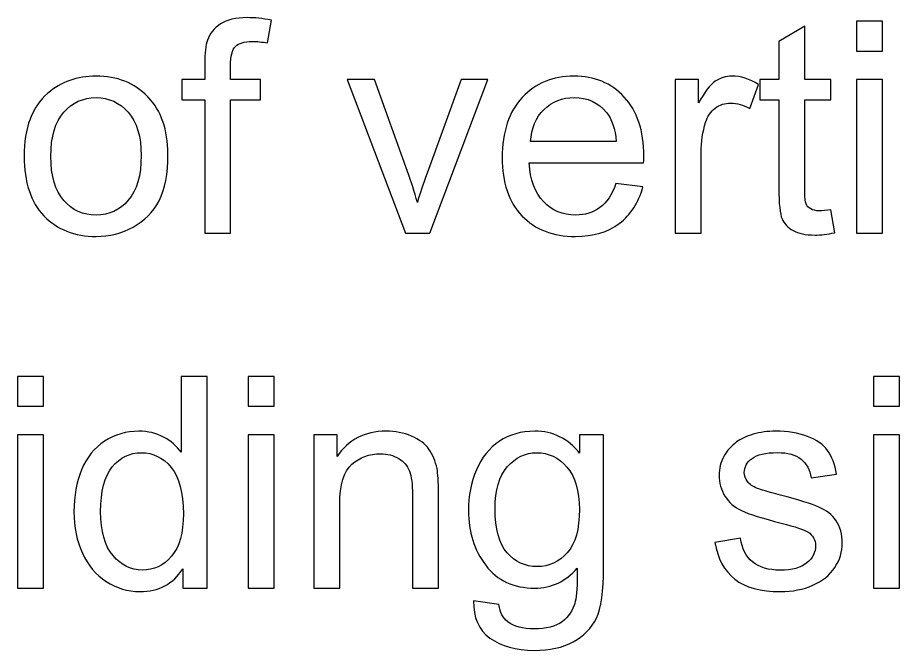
# Model space of a CAD drawing. Header units: centimetres. Extents: x -233 to -82, y 123 to 153.
# Drawn here: x -168.377 to -167.326, y 144.828 to 145.583 of the extents above; entities that cross this region are included whole.
import ezdxf

# ---------------------------------------------------------------- set-up
doc = ezdxf.new("R2010")
doc.units = ezdxf.units.CM
doc.header["$MEASUREMENT"] = 0
doc.layers.add('layer 1', color=7, linetype='Continuous')

msp = doc.modelspace()

# ---------------------------------------------------------------- linework, layer by layer
at = {"layer": 'layer 1'}
for points, knots in [([(-168.1537, 145.32595), (-168.1537, 145.32595), (-168.1537, 145.48475), (-168.1537, 145.48475), (-168.1537, 145.48475), (-168.1537, 145.48475), (-168.1811, 145.48475), (-168.1811, 145.48475), (-168.1811, 145.48475), (-168.1811, 145.48475), (-168.1811, 145.50885), (-168.1811, 145.50885), (-168.1811, 145.50885), (-168.1811, 145.50885), (-168.1537, 145.50885), (-168.1537, 145.50885), (-168.1537, 145.50885), (-168.1537, 145.50885), (-168.1537, 145.52835), (-168.1537, 145.52835), (-168.1537, 145.52835), (-168.1537, 145.54065), (-168.1526, 145.54975), (-168.1505, 145.55575), (-168.1505, 145.55575), (-168.1475, 145.56375), (-168.1422, 145.57025), (-168.1347, 145.57525), (-168.1347, 145.57525), (-168.1272, 145.58025), (-168.1166, 145.58275), (-168.1031, 145.58275), (-168.1031, 145.58275), (-168.0944, 145.58275), (-168.0847, 145.58175), (-168.0742, 145.57965), (-168.0742, 145.57965), (-168.0742, 145.57965), (-168.0788, 145.55265), (-168.0788, 145.55265), (-168.0788, 145.55265), (-168.0853, 145.55375), (-168.0914, 145.55435), (-168.0971, 145.55435), (-168.0971, 145.55435), (-168.1065, 145.55435), (-168.1131, 145.55235), (-168.117, 145.54835), (-168.117, 145.54835), (-168.1209, 145.54435), (-168.1229, 145.53685), (-168.1229, 145.52575), (-168.1229, 145.52575), (-168.1229, 145.52575), (-168.1229, 145.50885), (-168.1229, 145.50885), (-168.1229, 145.50885), (-168.1229, 145.50885), (-168.0872, 145.50885), (-168.0872, 145.50885), (-168.0872, 145.50885), (-168.0872, 145.50885), (-168.0872, 145.48475), (-168.0872, 145.48475), (-168.0872, 145.48475), (-168.0872, 145.48475), (-168.1229, 145.48475), (-168.1229, 145.48475), (-168.1229, 145.48475), (-168.1229, 145.48475), (-168.1229, 145.32595), (-168.1229, 145.32595), (-168.1229, 145.32595), (-168.1229, 145.32595), (-168.1537, 145.32595), (-168.1537, 145.32595)], [0, 0, 0, 0, 0.05, 0.05, 0.05, 0.05, 0.1, 0.1, 0.1, 0.1, 0.15, 0.15, 0.15, 0.15, 0.2, 0.2, 0.2, 0.2, 0.25, 0.25, 0.25, 0.25, 0.3, 0.3, 0.3, 0.3, 0.35, 0.35, 0.35, 0.35, 0.4, 0.4, 0.4, 0.4, 0.45, 0.45, 0.45, 0.45, 0.5, 0.5, 0.5, 0.5, 0.55, 0.55, 0.55, 0.55, 0.6, 0.6, 0.6, 0.6, 0.65, 0.65, 0.65, 0.65, 0.7, 0.7, 0.7, 0.7, 0.75, 0.75, 0.75, 0.75, 0.8, 0.8, 0.8, 0.8, 0.85, 0.85, 0.85, 0.85, 0.9, 0.9, 0.9, 0.9, 1, 1, 1, 1]), ([(-167.3769, 145.54285), (-167.3769, 145.54285), (-167.3769, 145.57845), (-167.3769, 145.57845), (-167.3769, 145.57845), (-167.3769, 145.57845), (-167.3459, 145.57845), (-167.3459, 145.57845), (-167.3459, 145.57845), (-167.3459, 145.57845), (-167.3459, 145.54285), (-167.3459, 145.54285), (-167.3459, 145.54285), (-167.3459, 145.54285), (-167.3769, 145.54285), (-167.3769, 145.54285)], [0, 0, 0, 0, 0.2, 0.2, 0.2, 0.2, 0.4, 0.4, 0.4, 0.4, 0.6, 0.6, 0.6, 0.6, 1, 1, 1, 1]), ([(-167.4073, 145.35365), (-167.4073, 145.35365), (-167.4029, 145.32625), (-167.4029, 145.32625), (-167.4029, 145.32625), (-167.4116, 145.32445), (-167.4194, 145.32355), (-167.4263, 145.32355), (-167.4263, 145.32355), (-167.4376, 145.32355), (-167.4463, 145.32535), (-167.4525, 145.32895), (-167.4525, 145.32895), (-167.4587, 145.33245), (-167.4631, 145.33715), (-167.4656, 145.34295), (-167.4656, 145.34295), (-167.4681, 145.34875), (-167.4694, 145.36095), (-167.4694, 145.37955), (-167.4694, 145.37955), (-167.4694, 145.37955), (-167.4694, 145.48475), (-167.4694, 145.48475), (-167.4694, 145.48475), (-167.4694, 145.48475), (-167.4921, 145.48475), (-167.4921, 145.48475), (-167.4921, 145.48475), (-167.4921, 145.48475), (-167.4921, 145.50885), (-167.4921, 145.50885), (-167.4921, 145.50885), (-167.4921, 145.50885), (-167.4694, 145.50885), (-167.4694, 145.50885), (-167.4694, 145.50885), (-167.4694, 145.50885), (-167.4694, 145.55415), (-167.4694, 145.55415), (-167.4694, 145.55415), (-167.4694, 145.55415), (-167.4385, 145.57275), (-167.4385, 145.57275), (-167.4385, 145.57275), (-167.4385, 145.57275), (-167.4385, 145.50885), (-167.4385, 145.50885), (-167.4385, 145.50885), (-167.4385, 145.50885), (-167.4073, 145.50885), (-167.4073, 145.50885), (-167.4073, 145.50885), (-167.4073, 145.50885), (-167.4073, 145.48475), (-167.4073, 145.48475), (-167.4073, 145.48475), (-167.4073, 145.48475), (-167.4385, 145.48475), (-167.4385, 145.48475), (-167.4385, 145.48475), (-167.4385, 145.48475), (-167.4385, 145.37775), (-167.4385, 145.37775), (-167.4385, 145.37775), (-167.4385, 145.36895), (-167.438, 145.36325), (-167.4369, 145.36075), (-167.4369, 145.36075), (-167.4358, 145.35825), (-167.434, 145.35625), (-167.4315, 145.35475), (-167.4315, 145.35475), (-167.429, 145.35325), (-167.4255, 145.35245), (-167.421, 145.35245), (-167.421, 145.35245), (-167.4175, 145.35245), (-167.413, 145.35285), (-167.4073, 145.35365)], [0, 0, 0, 0, 0.047619, 0.047619, 0.047619, 0.047619, 0.0952381, 0.0952381, 0.0952381, 0.0952381, 0.1428571, 0.1428571, 0.1428571, 0.1428571, 0.1904762, 0.1904762, 0.1904762, 0.1904762, 0.2380952, 0.2380952, 0.2380952, 0.2380952, 0.2857143, 0.2857143, 0.2857143, 0.2857143, 0.3333333, 0.3333333, 0.3333333, 0.3333333, 0.3809524, 0.3809524, 0.3809524, 0.3809524, 0.4285714, 0.4285714, 0.4285714, 0.4285714, 0.4761905, 0.4761905, 0.4761905, 0.4761905, 0.5238095, 0.5238095, 0.5238095, 0.5238095, 0.5714286, 0.5714286, 0.5714286, 0.5714286, 0.6190476, 0.6190476, 0.6190476, 0.6190476, 0.6666667, 0.6666667, 0.6666667, 0.6666667, 0.7142857, 0.7142857, 0.7142857, 0.7142857, 0.7619048, 0.7619048, 0.7619048, 0.7619048, 0.8095238, 0.8095238, 0.8095238, 0.8095238, 0.8571429, 0.8571429, 0.8571429, 0.8571429, 0.9047619, 0.9047619, 0.9047619, 0.9047619, 1, 1, 1, 1]), ([(-168.3689, 145.41745), (-168.3689, 145.45135), (-168.3595, 145.47635), (-168.3406, 145.49265), (-168.3406, 145.49265), (-168.3249, 145.50625), (-168.3057, 145.51305), (-168.2831, 145.51305), (-168.2831, 145.51305), (-168.258, 145.51305), (-168.2374, 145.50485), (-168.2214, 145.48835), (-168.2214, 145.48835), (-168.2055, 145.47185), (-168.1975, 145.44905), (-168.1975, 145.42005), (-168.1975, 145.42005), (-168.1975, 145.39645), (-168.201, 145.37795), (-168.2081, 145.36445), (-168.2081, 145.36445), (-168.2152, 145.35095), (-168.2254, 145.34055), (-168.2389, 145.33305), (-168.2389, 145.33305), (-168.2524, 145.32555), (-168.2672, 145.32185), (-168.2831, 145.32185), (-168.2831, 145.32185), (-168.3087, 145.32185), (-168.3294, 145.33005), (-168.3452, 145.34645), (-168.3452, 145.34645), (-168.361, 145.36285), (-168.3689, 145.38655), (-168.3689, 145.41745)], [0, 0, 0, 0, 0.1, 0.1, 0.1, 0.1, 0.2, 0.2, 0.2, 0.2, 0.3, 0.3, 0.3, 0.3, 0.4, 0.4, 0.4, 0.4, 0.5, 0.5, 0.5, 0.5, 0.6, 0.6, 0.6, 0.6, 0.7, 0.7, 0.7, 0.7, 0.8, 0.8, 0.8, 0.8, 1, 1, 1, 1]), ([(-167.9143, 145.32595), (-167.9143, 145.32595), (-167.9839, 145.50885), (-167.9839, 145.50885), (-167.9839, 145.50885), (-167.9839, 145.50885), (-167.9512, 145.50885), (-167.9512, 145.50885), (-167.9512, 145.50885), (-167.9512, 145.50885), (-167.9119, 145.39935), (-167.9119, 145.39935), (-167.9119, 145.39935), (-167.9076, 145.38745), (-167.9037, 145.37515), (-167.9002, 145.36245), (-167.9002, 145.36245), (-167.8975, 145.37215), (-167.8936, 145.38375), (-167.8887, 145.39725), (-167.8887, 145.39725), (-167.8887, 145.39725), (-167.848, 145.50885), (-167.848, 145.50885), (-167.848, 145.50885), (-167.848, 145.50885), (-167.8161, 145.50885), (-167.8161, 145.50885), (-167.8161, 145.50885), (-167.8161, 145.50885), (-167.8854, 145.32595), (-167.8854, 145.32595), (-167.8854, 145.32595), (-167.8854, 145.32595), (-167.9143, 145.32595), (-167.9143, 145.32595)], [0, 0, 0, 0, 0.1, 0.1, 0.1, 0.1, 0.2, 0.2, 0.2, 0.2, 0.3, 0.3, 0.3, 0.3, 0.4, 0.4, 0.4, 0.4, 0.5, 0.5, 0.5, 0.5, 0.6, 0.6, 0.6, 0.6, 0.7, 0.7, 0.7, 0.7, 0.8, 0.8, 0.8, 0.8, 1, 1, 1, 1]), ([(-167.6635, 145.38485), (-167.6635, 145.38485), (-167.6315, 145.38085), (-167.6315, 145.38085), (-167.6315, 145.38085), (-167.6366, 145.36215), (-167.6459, 145.34765), (-167.6596, 145.33735), (-167.6596, 145.33735), (-167.6733, 145.32705), (-167.6907, 145.32185), (-167.7119, 145.32185), (-167.7119, 145.32185), (-167.7387, 145.32185), (-167.7599, 145.33005), (-167.7756, 145.34655), (-167.7756, 145.34655), (-167.7913, 145.36305), (-167.7991, 145.38615), (-167.7991, 145.41585), (-167.7991, 145.41585), (-167.7991, 145.44665), (-167.7912, 145.47055), (-167.7753, 145.48755), (-167.7753, 145.48755), (-167.7594, 145.50455), (-167.7389, 145.51305), (-167.7136, 145.51305), (-167.7136, 145.51305), (-167.6892, 145.51305), (-167.6692, 145.50475), (-167.6537, 145.48805), (-167.6537, 145.48805), (-167.6382, 145.47135), (-167.6304, 145.44795), (-167.6304, 145.41775), (-167.6304, 145.41775), (-167.6304, 145.41595), (-167.6305, 145.41315), (-167.6306, 145.40945), (-167.6306, 145.40945), (-167.6306, 145.40945), (-167.767, 145.40945), (-167.767, 145.40945), (-167.767, 145.40945), (-167.7659, 145.38935), (-167.7602, 145.37405), (-167.75, 145.36335), (-167.75, 145.36335), (-167.7398, 145.35265), (-167.727, 145.34735), (-167.7117, 145.34735), (-167.7117, 145.34735), (-167.7004, 145.34735), (-167.6907, 145.35035), (-167.6826, 145.35635), (-167.6826, 145.35635), (-167.6746, 145.36225), (-167.6682, 145.37175), (-167.6635, 145.38485)], [0, 0, 0, 0, 0.0625, 0.0625, 0.0625, 0.0625, 0.125, 0.125, 0.125, 0.125, 0.1875, 0.1875, 0.1875, 0.1875, 0.25, 0.25, 0.25, 0.25, 0.3125, 0.3125, 0.3125, 0.3125, 0.375, 0.375, 0.375, 0.375, 0.4375, 0.4375, 0.4375, 0.4375, 0.5, 0.5, 0.5, 0.5, 0.5625, 0.5625, 0.5625, 0.5625, 0.625, 0.625, 0.625, 0.625, 0.6875, 0.6875, 0.6875, 0.6875, 0.75, 0.75, 0.75, 0.75, 0.8125, 0.8125, 0.8125, 0.8125, 0.875, 0.875, 0.875, 0.875, 1, 1, 1, 1]), ([(-167.5929, 145.32595), (-167.5929, 145.32595), (-167.5929, 145.50885), (-167.5929, 145.50885), (-167.5929, 145.50885), (-167.5929, 145.50885), (-167.565, 145.50885), (-167.565, 145.50885), (-167.565, 145.50885), (-167.565, 145.50885), (-167.565, 145.48115), (-167.565, 145.48115), (-167.565, 145.48115), (-167.5579, 145.49415), (-167.5513, 145.50275), (-167.5452, 145.50685), (-167.5452, 145.50685), (-167.5392, 145.51095), (-167.5326, 145.51305), (-167.5254, 145.51305), (-167.5254, 145.51305), (-167.5149, 145.51305), (-167.5043, 145.50975), (-167.4935, 145.50305), (-167.4935, 145.50305), (-167.4935, 145.50305), (-167.5042, 145.47425), (-167.5042, 145.47425), (-167.5042, 145.47425), (-167.5117, 145.47875), (-167.5193, 145.48095), (-167.5269, 145.48095), (-167.5269, 145.48095), (-167.5337, 145.48095), (-167.5398, 145.47895), (-167.5452, 145.47485), (-167.5452, 145.47485), (-167.5506, 145.47075), (-167.5544, 145.46515), (-167.5567, 145.45785), (-167.5567, 145.45785), (-167.5602, 145.44685), (-167.5619, 145.43485), (-167.5619, 145.42175), (-167.5619, 145.42175), (-167.5619, 145.42175), (-167.5619, 145.32595), (-167.5619, 145.32595), (-167.5619, 145.32595), (-167.5619, 145.32595), (-167.5929, 145.32595), (-167.5929, 145.32595)], [0, 0, 0, 0, 0.0714286, 0.0714286, 0.0714286, 0.0714286, 0.1428571, 0.1428571, 0.1428571, 0.1428571, 0.2142857, 0.2142857, 0.2142857, 0.2142857, 0.2857143, 0.2857143, 0.2857143, 0.2857143, 0.3571429, 0.3571429, 0.3571429, 0.3571429, 0.4285714, 0.4285714, 0.4285714, 0.4285714, 0.5, 0.5, 0.5, 0.5, 0.5714286, 0.5714286, 0.5714286, 0.5714286, 0.6428571, 0.6428571, 0.6428571, 0.6428571, 0.7142857, 0.7142857, 0.7142857, 0.7142857, 0.7857143, 0.7857143, 0.7857143, 0.7857143, 0.8571429, 0.8571429, 0.8571429, 0.8571429, 1, 1, 1, 1]), ([(-167.3769, 145.32595), (-167.3769, 145.32595), (-167.3769, 145.50885), (-167.3769, 145.50885), (-167.3769, 145.50885), (-167.3769, 145.50885), (-167.3459, 145.50885), (-167.3459, 145.50885), (-167.3459, 145.50885), (-167.3459, 145.50885), (-167.3459, 145.32595), (-167.3459, 145.32595), (-167.3459, 145.32595), (-167.3459, 145.32595), (-167.3769, 145.32595), (-167.3769, 145.32595)], [0, 0, 0, 0, 0.2, 0.2, 0.2, 0.2, 0.4, 0.4, 0.4, 0.4, 0.6, 0.6, 0.6, 0.6, 1, 1, 1, 1]), ([(-168.337, 145.41745), (-168.337, 145.39395), (-168.3319, 145.37645), (-168.3217, 145.36485), (-168.3217, 145.36485), (-168.3115, 145.35315), (-168.2986, 145.34735), (-168.2831, 145.34735), (-168.2831, 145.34735), (-168.2677, 145.34735), (-168.2549, 145.35325), (-168.2447, 145.36495), (-168.2447, 145.36495), (-168.2345, 145.37665), (-168.2294, 145.39445), (-168.2294, 145.41845), (-168.2294, 145.41845), (-168.2294, 145.44105), (-168.2345, 145.45815), (-168.2448, 145.46985), (-168.2448, 145.46985), (-168.2551, 145.48155), (-168.2678, 145.48735), (-168.2831, 145.48735), (-168.2831, 145.48735), (-168.2986, 145.48735), (-168.3115, 145.48155), (-168.3217, 145.46995), (-168.3217, 145.46995), (-168.3319, 145.45835), (-168.337, 145.44085), (-168.337, 145.41745)], [0, 0, 0, 0, 0.1111111, 0.1111111, 0.1111111, 0.1111111, 0.2222222, 0.2222222, 0.2222222, 0.2222222, 0.3333333, 0.3333333, 0.3333333, 0.3333333, 0.4444444, 0.4444444, 0.4444444, 0.4444444, 0.5555556, 0.5555556, 0.5555556, 0.5555556, 0.6666667, 0.6666667, 0.6666667, 0.6666667, 0.7777778, 0.7777778, 0.7777778, 0.7777778, 1, 1, 1, 1]), ([(-167.7653, 145.43495), (-167.7653, 145.43495), (-167.6632, 145.43495), (-167.6632, 145.43495), (-167.6632, 145.43495), (-167.6645, 145.45035), (-167.6684, 145.46195), (-167.6749, 145.46965), (-167.6749, 145.46965), (-167.6848, 145.48155), (-167.6976, 145.48755), (-167.7133, 145.48755), (-167.7133, 145.48755), (-167.7276, 145.48755), (-167.7395, 145.48275), (-167.7492, 145.47325), (-167.7492, 145.47325), (-167.7589, 145.46375), (-167.7643, 145.45095), (-167.7653, 145.43495)], [0, 0, 0, 0, 0.1666667, 0.1666667, 0.1666667, 0.1666667, 0.3333333, 0.3333333, 0.3333333, 0.3333333, 0.5, 0.5, 0.5, 0.5, 0.6666667, 0.6666667, 0.6666667, 0.6666667, 1, 1, 1, 1]), ([(-168.3766, 145.11951), (-168.3766, 145.11951), (-168.3766, 145.15511), (-168.3766, 145.15511), (-168.3766, 145.15511), (-168.3766, 145.15511), (-168.3456, 145.15511), (-168.3456, 145.15511), (-168.3456, 145.15511), (-168.3456, 145.15511), (-168.3456, 145.11951), (-168.3456, 145.11951), (-168.3456, 145.11951), (-168.3456, 145.11951), (-168.3766, 145.11951), (-168.3766, 145.11951)], [0, 0, 0, 0, 0.2, 0.2, 0.2, 0.2, 0.4, 0.4, 0.4, 0.4, 0.6, 0.6, 0.6, 0.6, 1, 1, 1, 1]), ([(-168.1797, 144.90261), (-168.1797, 144.90261), (-168.1797, 144.92571), (-168.1797, 144.92571), (-168.1797, 144.92571), (-168.1913, 144.90761), (-168.2083, 144.89851), (-168.2308, 144.89851), (-168.2308, 144.89851), (-168.2454, 144.89851), (-168.2588, 144.90251), (-168.271, 144.91061), (-168.271, 144.91061), (-168.2833, 144.91861), (-168.2927, 144.92981), (-168.2994, 144.94421), (-168.2994, 144.94421), (-168.3061, 144.95861), (-168.3095, 144.97521), (-168.3095, 144.99391), (-168.3095, 144.99391), (-168.3095, 145.01221), (-168.3065, 145.02871), (-168.3004, 145.04361), (-168.3004, 145.04361), (-168.2943, 145.05851), (-168.2852, 145.06991), (-168.273, 145.07781), (-168.273, 145.07781), (-168.2609, 145.08571), (-168.2473, 145.08971), (-168.2322, 145.08971), (-168.2322, 145.08971), (-168.2212, 145.08971), (-168.2114, 145.08741), (-168.2027, 145.08271), (-168.2027, 145.08271), (-168.1941, 145.07801), (-168.1871, 145.07201), (-168.1817, 145.06451), (-168.1817, 145.06451), (-168.1817, 145.06451), (-168.1817, 145.15511), (-168.1817, 145.15511), (-168.1817, 145.15511), (-168.1817, 145.15511), (-168.1509, 145.15511), (-168.1509, 145.15511), (-168.1509, 145.15511), (-168.1509, 145.15511), (-168.1509, 144.90261), (-168.1509, 144.90261), (-168.1509, 144.90261), (-168.1509, 144.90261), (-168.1797, 144.90261), (-168.1797, 144.90261)], [0, 0, 0, 0, 0.0666667, 0.0666667, 0.0666667, 0.0666667, 0.1333333, 0.1333333, 0.1333333, 0.1333333, 0.2, 0.2, 0.2, 0.2, 0.2666667, 0.2666667, 0.2666667, 0.2666667, 0.3333333, 0.3333333, 0.3333333, 0.3333333, 0.4, 0.4, 0.4, 0.4, 0.4666667, 0.4666667, 0.4666667, 0.4666667, 0.5333333, 0.5333333, 0.5333333, 0.5333333, 0.6, 0.6, 0.6, 0.6, 0.6666667, 0.6666667, 0.6666667, 0.6666667, 0.7333333, 0.7333333, 0.7333333, 0.7333333, 0.8, 0.8, 0.8, 0.8, 0.8666667, 0.8666667, 0.8666667, 0.8666667, 1, 1, 1, 1]), ([(-168.102, 145.11951), (-168.102, 145.11951), (-168.102, 145.15511), (-168.102, 145.15511), (-168.102, 145.15511), (-168.102, 145.15511), (-168.071, 145.15511), (-168.071, 145.15511), (-168.071, 145.15511), (-168.071, 145.15511), (-168.071, 145.11951), (-168.071, 145.11951), (-168.071, 145.11951), (-168.071, 145.11951), (-168.102, 145.11951), (-168.102, 145.11951)], [0, 0, 0, 0, 0.2, 0.2, 0.2, 0.2, 0.4, 0.4, 0.4, 0.4, 0.6, 0.6, 0.6, 0.6, 1, 1, 1, 1]), ([(-167.3568, 145.11951), (-167.3568, 145.11951), (-167.3568, 145.15511), (-167.3568, 145.15511), (-167.3568, 145.15511), (-167.3568, 145.15511), (-167.3258, 145.15511), (-167.3258, 145.15511), (-167.3258, 145.15511), (-167.3258, 145.15511), (-167.3258, 145.11951), (-167.3258, 145.11951), (-167.3258, 145.11951), (-167.3258, 145.11951), (-167.3568, 145.11951), (-167.3568, 145.11951)], [0, 0, 0, 0, 0.2, 0.2, 0.2, 0.2, 0.4, 0.4, 0.4, 0.4, 0.6, 0.6, 0.6, 0.6, 1, 1, 1, 1]), ([(-168.3766, 144.90261), (-168.3766, 144.90261), (-168.3766, 145.08551), (-168.3766, 145.08551), (-168.3766, 145.08551), (-168.3766, 145.08551), (-168.3456, 145.08551), (-168.3456, 145.08551), (-168.3456, 145.08551), (-168.3456, 145.08551), (-168.3456, 144.90261), (-168.3456, 144.90261), (-168.3456, 144.90261), (-168.3456, 144.90261), (-168.3766, 144.90261), (-168.3766, 144.90261)], [0, 0, 0, 0, 0.2, 0.2, 0.2, 0.2, 0.4, 0.4, 0.4, 0.4, 0.6, 0.6, 0.6, 0.6, 1, 1, 1, 1]), ([(-168.102, 144.90261), (-168.102, 144.90261), (-168.102, 145.08551), (-168.102, 145.08551), (-168.102, 145.08551), (-168.102, 145.08551), (-168.071, 145.08551), (-168.071, 145.08551), (-168.071, 145.08551), (-168.071, 145.08551), (-168.071, 144.90261), (-168.071, 144.90261), (-168.071, 144.90261), (-168.071, 144.90261), (-168.102, 144.90261), (-168.102, 144.90261)], [0, 0, 0, 0, 0.2, 0.2, 0.2, 0.2, 0.4, 0.4, 0.4, 0.4, 0.6, 0.6, 0.6, 0.6, 1, 1, 1, 1]), ([(-168.0237, 144.90261), (-168.0237, 144.90261), (-168.0237, 145.08551), (-168.0237, 145.08551), (-168.0237, 145.08551), (-168.0237, 145.08551), (-167.9958, 145.08551), (-167.9958, 145.08551), (-167.9958, 145.08551), (-167.9958, 145.08551), (-167.9958, 145.05951), (-167.9958, 145.05951), (-167.9958, 145.05951), (-167.9824, 145.07961), (-167.963, 145.08971), (-167.9376, 145.08971), (-167.9376, 145.08971), (-167.9266, 145.08971), (-167.9165, 145.08771), (-167.9072, 145.08381), (-167.9072, 145.08381), (-167.8979, 145.07981), (-167.891, 145.07461), (-167.8864, 145.06821), (-167.8864, 145.06821), (-167.8819, 145.06171), (-167.8787, 145.05411), (-167.8768, 145.04521), (-167.8768, 145.04521), (-167.8757, 145.03951), (-167.8751, 145.02941), (-167.8751, 145.01511), (-167.8751, 145.01511), (-167.8751, 145.01511), (-167.8751, 144.90261), (-167.8751, 144.90261), (-167.8751, 144.90261), (-167.8751, 144.90261), (-167.9061, 144.90261), (-167.9061, 144.90261), (-167.9061, 144.90261), (-167.9061, 144.90261), (-167.9061, 145.01391), (-167.9061, 145.01391), (-167.9061, 145.01391), (-167.9061, 145.02651), (-167.9073, 145.03591), (-167.9097, 145.04221), (-167.9097, 145.04221), (-167.9121, 145.04851), (-167.9164, 145.05351), (-167.9225, 145.05721), (-167.9225, 145.05721), (-167.9287, 145.06091), (-167.9359, 145.06281), (-167.9442, 145.06281), (-167.9442, 145.06281), (-167.9574, 145.06281), (-167.9688, 145.05861), (-167.9783, 145.05021), (-167.9783, 145.05021), (-167.9879, 145.04181), (-167.9927, 145.02591), (-167.9927, 145.00251), (-167.9927, 145.00251), (-167.9927, 145.00251), (-167.9927, 144.90261), (-167.9927, 144.90261), (-167.9927, 144.90261), (-167.9927, 144.90261), (-168.0237, 144.90261), (-168.0237, 144.90261)], [0, 0, 0, 0, 0.0526316, 0.0526316, 0.0526316, 0.0526316, 0.1052632, 0.1052632, 0.1052632, 0.1052632, 0.1578947, 0.1578947, 0.1578947, 0.1578947, 0.2105263, 0.2105263, 0.2105263, 0.2105263, 0.2631579, 0.2631579, 0.2631579, 0.2631579, 0.3157895, 0.3157895, 0.3157895, 0.3157895, 0.3684211, 0.3684211, 0.3684211, 0.3684211, 0.4210526, 0.4210526, 0.4210526, 0.4210526, 0.4736842, 0.4736842, 0.4736842, 0.4736842, 0.5263158, 0.5263158, 0.5263158, 0.5263158, 0.5789474, 0.5789474, 0.5789474, 0.5789474, 0.6315789, 0.6315789, 0.6315789, 0.6315789, 0.6842105, 0.6842105, 0.6842105, 0.6842105, 0.7368421, 0.7368421, 0.7368421, 0.7368421, 0.7894737, 0.7894737, 0.7894737, 0.7894737, 0.8421053, 0.8421053, 0.8421053, 0.8421053, 0.8947368, 0.8947368, 0.8947368, 0.8947368, 1, 1, 1, 1]), ([(-167.8332, 144.88741), (-167.8332, 144.88741), (-167.8031, 144.88301), (-167.8031, 144.88301), (-167.8031, 144.88301), (-167.8018, 144.87371), (-167.7983, 144.86691), (-167.7926, 144.86261), (-167.7926, 144.86261), (-167.7849, 144.85691), (-167.7744, 144.85401), (-167.7611, 144.85401), (-167.7611, 144.85401), (-167.7467, 144.85401), (-167.7356, 144.85691), (-167.7278, 144.86261), (-167.7278, 144.86261), (-167.72, 144.86831), (-167.7147, 144.87641), (-167.712, 144.88681), (-167.712, 144.88681), (-167.7104, 144.89311), (-167.7096, 144.90631), (-167.7097, 144.92651), (-167.7097, 144.92651), (-167.7232, 144.91061), (-167.7401, 144.90261), (-167.7604, 144.90261), (-167.7604, 144.90261), (-167.7855, 144.90261), (-167.805, 144.91171), (-167.8187, 144.92981), (-167.8187, 144.92981), (-167.8325, 144.94791), (-167.8394, 144.96971), (-167.8394, 144.99511), (-167.8394, 144.99511), (-167.8394, 145.01261), (-167.8362, 145.02871), (-167.8299, 145.04351), (-167.8299, 145.04351), (-167.8236, 145.05821), (-167.8145, 145.06961), (-167.8025, 145.07771), (-167.8025, 145.07771), (-167.7905, 145.08571), (-167.7764, 145.08971), (-167.7602, 145.08971), (-167.7602, 145.08971), (-167.7386, 145.08971), (-167.7208, 145.08101), (-167.7068, 145.06351), (-167.7068, 145.06351), (-167.7068, 145.06351), (-167.7068, 145.08551), (-167.7068, 145.08551), (-167.7068, 145.08551), (-167.7068, 145.08551), (-167.6782, 145.08551), (-167.6782, 145.08551), (-167.6782, 145.08551), (-167.6782, 145.08551), (-167.6782, 144.92741), (-167.6782, 144.92741), (-167.6782, 144.92741), (-167.6782, 144.89891), (-167.6811, 144.87871), (-167.6869, 144.86681), (-167.6869, 144.86681), (-167.6927, 144.85491), (-167.7019, 144.84561), (-167.7144, 144.83871), (-167.7144, 144.83871), (-167.727, 144.83181), (-167.7425, 144.82841), (-167.7609, 144.82841), (-167.7609, 144.82841), (-167.7827, 144.82841), (-167.8003, 144.83331), (-167.8137, 144.84311), (-167.8137, 144.84311), (-167.8272, 144.85291), (-167.8337, 144.86771), (-167.8332, 144.88741)], [0, 0, 0, 0, 0.0454545, 0.0454545, 0.0454545, 0.0454545, 0.0909091, 0.0909091, 0.0909091, 0.0909091, 0.1363636, 0.1363636, 0.1363636, 0.1363636, 0.1818182, 0.1818182, 0.1818182, 0.1818182, 0.2272727, 0.2272727, 0.2272727, 0.2272727, 0.2727273, 0.2727273, 0.2727273, 0.2727273, 0.3181818, 0.3181818, 0.3181818, 0.3181818, 0.3636364, 0.3636364, 0.3636364, 0.3636364, 0.4090909, 0.4090909, 0.4090909, 0.4090909, 0.4545455, 0.4545455, 0.4545455, 0.4545455, 0.5, 0.5, 0.5, 0.5, 0.5454545, 0.5454545, 0.5454545, 0.5454545, 0.5909091, 0.5909091, 0.5909091, 0.5909091, 0.6363636, 0.6363636, 0.6363636, 0.6363636, 0.6818182, 0.6818182, 0.6818182, 0.6818182, 0.7272727, 0.7272727, 0.7272727, 0.7272727, 0.7727273, 0.7727273, 0.7727273, 0.7727273, 0.8181818, 0.8181818, 0.8181818, 0.8181818, 0.8636364, 0.8636364, 0.8636364, 0.8636364, 0.9090909, 0.9090909, 0.9090909, 0.9090909, 1, 1, 1, 1]), ([(-167.5457, 144.95721), (-167.5457, 144.95721), (-167.5151, 144.96201), (-167.5151, 144.96201), (-167.5151, 144.96201), (-167.5134, 144.94971), (-167.5086, 144.94031), (-167.5007, 144.93381), (-167.5007, 144.93381), (-167.4928, 144.92731), (-167.4818, 144.92401), (-167.4677, 144.92401), (-167.4677, 144.92401), (-167.4535, 144.92401), (-167.4429, 144.92691), (-167.436, 144.93271), (-167.436, 144.93271), (-167.4291, 144.93851), (-167.4257, 144.94531), (-167.4257, 144.95311), (-167.4257, 144.95311), (-167.4257, 144.96011), (-167.4287, 144.96561), (-167.4348, 144.96961), (-167.4348, 144.96961), (-167.4391, 144.97231), (-167.4496, 144.97581), (-167.4665, 144.98011), (-167.4665, 144.98011), (-167.4892, 144.98581), (-167.505, 144.99081), (-167.5138, 144.99501), (-167.5138, 144.99501), (-167.5226, 144.99921), (-167.5293, 145.00501), (-167.5338, 145.01241), (-167.5338, 145.01241), (-167.5383, 145.01981), (-167.5406, 145.02801), (-167.5406, 145.03701), (-167.5406, 145.03701), (-167.5406, 145.04511), (-167.5387, 145.05271), (-167.535, 145.05961), (-167.535, 145.05961), (-167.5313, 145.06651), (-167.5262, 145.07231), (-167.5197, 145.07691), (-167.5197, 145.07691), (-167.5149, 145.08051), (-167.5083, 145.08351), (-167.5, 145.08601), (-167.5, 145.08601), (-167.4917, 145.08851), (-167.4827, 145.08971), (-167.4732, 145.08971), (-167.4732, 145.08971), (-167.4589, 145.08971), (-167.4463, 145.08761), (-167.4354, 145.08351), (-167.4354, 145.08351), (-167.4245, 145.07941), (-167.4165, 145.07381), (-167.4113, 145.06671), (-167.4113, 145.06671), (-167.4062, 145.05961), (-167.4026, 145.05021), (-167.4007, 145.03831), (-167.4007, 145.03831), (-167.4007, 145.03831), (-167.431, 145.03421), (-167.431, 145.03421), (-167.431, 145.03421), (-167.4324, 145.04361), (-167.4364, 145.05101), (-167.443, 145.05631), (-167.443, 145.05631), (-167.4496, 145.06161), (-167.4589, 145.06421), (-167.471, 145.06421), (-167.471, 145.06421), (-167.4852, 145.06421), (-167.4953, 145.06191), (-167.5014, 145.05721), (-167.5014, 145.05721), (-167.5075, 145.05251), (-167.5106, 145.04691), (-167.5106, 145.04061), (-167.5106, 145.04061), (-167.5106, 145.03651), (-167.5093, 145.03291), (-167.5068, 145.02971), (-167.5068, 145.02971), (-167.5043, 145.02641), (-167.5003, 145.02361), (-167.4949, 145.02151), (-167.4949, 145.02151), (-167.4918, 145.02031), (-167.4827, 145.01761), (-167.4675, 145.01351), (-167.4675, 145.01351), (-167.4456, 145.00761), (-167.4303, 145.00291), (-167.4216, 144.99921), (-167.4216, 144.99921), (-167.4129, 144.99551), (-167.4061, 144.99001), (-167.4012, 144.98291), (-167.4012, 144.98291), (-167.3963, 144.97581), (-167.3938, 144.96691), (-167.3938, 144.95631), (-167.3938, 144.95631), (-167.3938, 144.94601), (-167.3968, 144.93631), (-167.4028, 144.92721), (-167.4028, 144.92721), (-167.4089, 144.91811), (-167.4176, 144.91101), (-167.4289, 144.90601), (-167.4289, 144.90601), (-167.4403, 144.90101), (-167.4532, 144.89851), (-167.4675, 144.89851), (-167.4675, 144.89851), (-167.4913, 144.89851), (-167.5094, 144.90341), (-167.5219, 144.91331), (-167.5219, 144.91331), (-167.5344, 144.92321), (-167.5423, 144.93781), (-167.5457, 144.95721)], [0, 0, 0, 0, 0.0294118, 0.0294118, 0.0294118, 0.0294118, 0.0588235, 0.0588235, 0.0588235, 0.0588235, 0.0882353, 0.0882353, 0.0882353, 0.0882353, 0.1176471, 0.1176471, 0.1176471, 0.1176471, 0.1470588, 0.1470588, 0.1470588, 0.1470588, 0.1764706, 0.1764706, 0.1764706, 0.1764706, 0.2058824, 0.2058824, 0.2058824, 0.2058824, 0.2352941, 0.2352941, 0.2352941, 0.2352941, 0.2647059, 0.2647059, 0.2647059, 0.2647059, 0.2941176, 0.2941176, 0.2941176, 0.2941176, 0.3235294, 0.3235294, 0.3235294, 0.3235294, 0.3529412, 0.3529412, 0.3529412, 0.3529412, 0.3823529, 0.3823529, 0.3823529, 0.3823529, 0.4117647, 0.4117647, 0.4117647, 0.4117647, 0.4411765, 0.4411765, 0.4411765, 0.4411765, 0.4705882, 0.4705882, 0.4705882, 0.4705882, 0.5, 0.5, 0.5, 0.5, 0.5294118, 0.5294118, 0.5294118, 0.5294118, 0.5588235, 0.5588235, 0.5588235, 0.5588235, 0.5882353, 0.5882353, 0.5882353, 0.5882353, 0.6176471, 0.6176471, 0.6176471, 0.6176471, 0.6470588, 0.6470588, 0.6470588, 0.6470588, 0.6764706, 0.6764706, 0.6764706, 0.6764706, 0.7058824, 0.7058824, 0.7058824, 0.7058824, 0.7352941, 0.7352941, 0.7352941, 0.7352941, 0.7647059, 0.7647059, 0.7647059, 0.7647059, 0.7941176, 0.7941176, 0.7941176, 0.7941176, 0.8235294, 0.8235294, 0.8235294, 0.8235294, 0.8529412, 0.8529412, 0.8529412, 0.8529412, 0.8823529, 0.8823529, 0.8823529, 0.8823529, 0.9117647, 0.9117647, 0.9117647, 0.9117647, 0.9411765, 0.9411765, 0.9411765, 0.9411765, 1, 1, 1, 1]), ([(-167.3568, 144.90261), (-167.3568, 144.90261), (-167.3568, 145.08551), (-167.3568, 145.08551), (-167.3568, 145.08551), (-167.3568, 145.08551), (-167.3258, 145.08551), (-167.3258, 145.08551), (-167.3258, 145.08551), (-167.3258, 145.08551), (-167.3258, 144.90261), (-167.3258, 144.90261), (-167.3258, 144.90261), (-167.3258, 144.90261), (-167.3568, 144.90261), (-167.3568, 144.90261)], [0, 0, 0, 0, 0.2, 0.2, 0.2, 0.2, 0.4, 0.4, 0.4, 0.4, 0.6, 0.6, 0.6, 0.6, 1, 1, 1, 1]), ([(-168.2777, 144.99391), (-168.2777, 144.97051), (-168.2727, 144.95301), (-168.2628, 144.94141), (-168.2628, 144.94141), (-168.2529, 144.92981), (-168.2413, 144.92401), (-168.2279, 144.92401), (-168.2279, 144.92401), (-168.2144, 144.92401), (-168.2028, 144.92951), (-168.1933, 144.94061), (-168.1933, 144.94061), (-168.1838, 144.95171), (-168.1791, 144.96861), (-168.1791, 144.99131), (-168.1791, 144.99131), (-168.1791, 145.01641), (-168.1839, 145.03481), (-168.1936, 145.04651), (-168.1936, 145.04651), (-168.2033, 145.05821), (-168.2152, 145.06401), (-168.2293, 145.06401), (-168.2293, 145.06401), (-168.243, 145.06401), (-168.2545, 145.05841), (-168.2638, 145.04711), (-168.2638, 145.04711), (-168.2731, 145.03581), (-168.2777, 145.01811), (-168.2777, 144.99391)], [0, 0, 0, 0, 0.1111111, 0.1111111, 0.1111111, 0.1111111, 0.2222222, 0.2222222, 0.2222222, 0.2222222, 0.3333333, 0.3333333, 0.3333333, 0.3333333, 0.4444444, 0.4444444, 0.4444444, 0.4444444, 0.5555556, 0.5555556, 0.5555556, 0.5555556, 0.6666667, 0.6666667, 0.6666667, 0.6666667, 0.7777778, 0.7777778, 0.7777778, 0.7777778, 1, 1, 1, 1]), ([(-167.8076, 144.99731), (-167.8076, 144.97331), (-167.8028, 144.95581), (-167.7933, 144.94481), (-167.7933, 144.94481), (-167.7838, 144.93381), (-167.7718, 144.92831), (-167.7574, 144.92831), (-167.7574, 144.92831), (-167.7432, 144.92831), (-167.7313, 144.93381), (-167.7216, 144.94481), (-167.7216, 144.94481), (-167.7119, 144.95571), (-167.7071, 144.97291), (-167.7071, 144.99631), (-167.7071, 144.99631), (-167.7071, 145.01871), (-167.7121, 145.03561), (-167.722, 145.04701), (-167.722, 145.04701), (-167.7319, 145.05831), (-167.7439, 145.06401), (-167.758, 145.06401), (-167.758, 145.06401), (-167.7717, 145.06401), (-167.7834, 145.05841), (-167.7931, 145.04721), (-167.7931, 145.04721), (-167.8028, 145.03601), (-167.8076, 145.01941), (-167.8076, 144.99731)], [0, 0, 0, 0, 0.1111111, 0.1111111, 0.1111111, 0.1111111, 0.2222222, 0.2222222, 0.2222222, 0.2222222, 0.3333333, 0.3333333, 0.3333333, 0.3333333, 0.4444444, 0.4444444, 0.4444444, 0.4444444, 0.5555556, 0.5555556, 0.5555556, 0.5555556, 0.6666667, 0.6666667, 0.6666667, 0.6666667, 0.7777778, 0.7777778, 0.7777778, 0.7777778, 1, 1, 1, 1])]:
    msp.add_open_spline(points, degree=3, knots=knots, dxfattribs=at)

doc.saveas('drawing.dxf')
